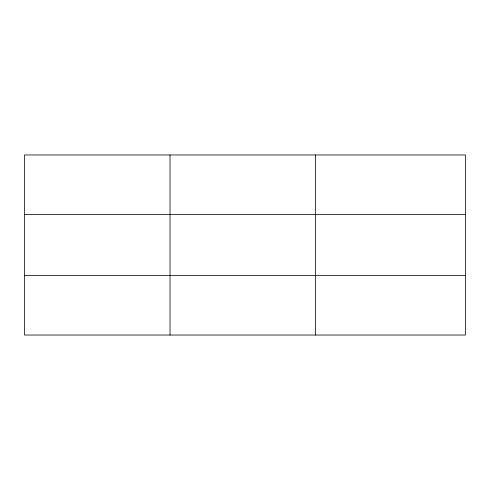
<?xml version="1.0" encoding="UTF-8"?>
<svg xmlns="http://www.w3.org/2000/svg" width="490" height="490" viewBox="0 0 490 490"><rect width="100%" height="100%" fill="white"/><g stroke="black" fill="none" stroke-linecap="round" stroke-linejoin="round"><path stroke-width="0.73" d="M170.03 154.963L170.03 335.038M315.56 154.963L315.56 335.038M465.5 214.387L465.5 154.963L24.5 154.963L24.5 335.038L465.5 335.038L465.5 214.387L24.5 214.387M24.5 275.613L465.5 275.613"/></g></svg>
